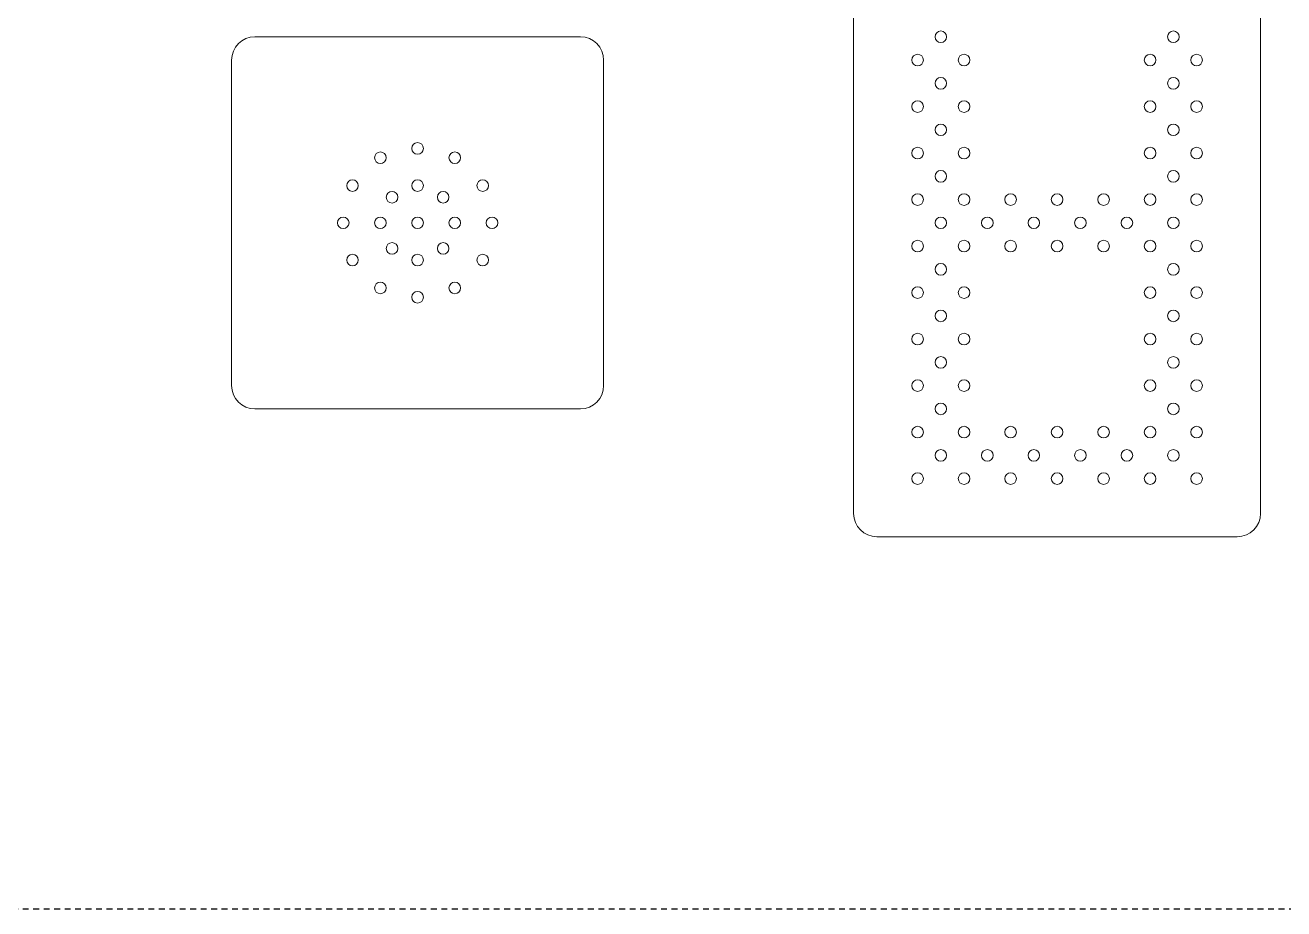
# Model space of a CAD drawing. Header units: inches. Extents: x 300 to 400, y -177 to 73.
# Drawn here: x 350.24 to 377.31, y -176.77 to -157.77 of the extents above; entities that cross this region are included whole.
import ezdxf

# ---------------------------------------------------------------- set-up
doc = ezdxf.new("R2010")
doc.units = ezdxf.units.IN
doc.header["$MEASUREMENT"] = 0
doc.linetypes.add('HIDDEN2', pattern=[0.1875, 0.125, -0.0625])
doc.layers.add('ScoreBone', color=5, linetype='Continuous')

msp = doc.modelspace()

# ---------------------------------------------------------------- linework, layer by layer
at = {"layer": 'ScoreBone', "color": 0, "linetype": 'HIDDEN2'}
msp.add_lwpolyline([(400.244, 73.232), (300.244, 73.232), (300.244, -176.768), (400.244, -176.768)], close=True, dxfattribs=at)
at = {"layer": 'ScoreBone', "lineweight": 5}
for points in [[(368.057, -168.268), (368.057, -168.268), (368.057, -155.768), (368.057, -155.768)], [(376.807, -155.768), (376.807, -155.768), (376.807, -168.268), (376.807, -168.268)], [(354.682, -158.518), (354.682, -158.242), (354.905, -158.018), (355.182, -158.018)], [(355.182, -158.018), (355.182, -158.018), (362.182, -158.018), (362.182, -158.018)], [(362.182, -158.018), (362.458, -158.018), (362.682, -158.242), (362.682, -158.518)], [(354.682, -165.518), (354.682, -165.518), (354.682, -158.518), (354.682, -158.518)], [(362.682, -158.518), (362.682, -158.518), (362.682, -165.518), (362.682, -165.518)], [(355.182, -166.018), (354.905, -166.018), (354.682, -165.795), (354.682, -165.518)], [(362.682, -165.518), (362.682, -165.795), (362.458, -166.018), (362.182, -166.018)], [(362.182, -166.018), (362.182, -166.018), (355.182, -166.018), (355.182, -166.018)], [(368.557, -168.768), (368.282, -168.768), (368.057, -168.544), (368.057, -168.268)], [(376.807, -168.268), (376.807, -168.544), (376.582, -168.768), (376.307, -168.768)], [(376.307, -168.768), (376.307, -168.768), (368.557, -168.768), (368.557, -168.768)]]:
    msp.add_open_spline(points, degree=3, dxfattribs=at)
for points in [[(370.057, -158.018), (370.057, -158.087), (370, -158.143), (369.932, -158.143), (369.864, -158.143), (369.807, -158.087), (369.807, -158.018), (369.807, -157.949), (369.864, -157.893), (369.932, -157.893), (370, -157.893), (370.057, -157.949), (370.057, -158.018)], [(375.057, -158.018), (375.057, -158.087), (375, -158.143), (374.932, -158.143), (374.864, -158.143), (374.807, -158.087), (374.807, -158.018), (374.807, -157.949), (374.864, -157.893), (374.932, -157.893), (375, -157.893), (375.057, -157.949), (375.057, -158.018)], [(369.557, -158.518), (369.557, -158.587), (369.5, -158.643), (369.432, -158.643), (369.364, -158.643), (369.307, -158.587), (369.307, -158.518), (369.307, -158.449), (369.364, -158.393), (369.432, -158.393), (369.5, -158.393), (369.557, -158.449), (369.557, -158.518)], [(370.557, -158.518), (370.557, -158.587), (370.5, -158.643), (370.432, -158.643), (370.364, -158.643), (370.307, -158.587), (370.307, -158.518), (370.307, -158.449), (370.364, -158.393), (370.432, -158.393), (370.5, -158.393), (370.557, -158.449), (370.557, -158.518)], [(374.557, -158.518), (374.557, -158.587), (374.5, -158.643), (374.432, -158.643), (374.364, -158.643), (374.307, -158.587), (374.307, -158.518), (374.307, -158.449), (374.364, -158.393), (374.432, -158.393), (374.5, -158.393), (374.557, -158.449), (374.557, -158.518)], [(375.557, -158.518), (375.557, -158.587), (375.5, -158.643), (375.432, -158.643), (375.364, -158.643), (375.307, -158.587), (375.307, -158.518), (375.307, -158.449), (375.364, -158.393), (375.432, -158.393), (375.5, -158.393), (375.557, -158.449), (375.557, -158.518)], [(370.057, -159.018), (370.057, -159.087), (370, -159.143), (369.932, -159.143), (369.864, -159.143), (369.807, -159.087), (369.807, -159.018), (369.807, -158.949), (369.864, -158.893), (369.932, -158.893), (370, -158.893), (370.057, -158.949), (370.057, -159.018)], [(375.057, -159.018), (375.057, -159.087), (375, -159.143), (374.932, -159.143), (374.864, -159.143), (374.807, -159.087), (374.807, -159.018), (374.807, -158.949), (374.864, -158.893), (374.932, -158.893), (375, -158.893), (375.057, -158.949), (375.057, -159.018)], [(369.557, -159.518), (369.557, -159.587), (369.5, -159.643), (369.432, -159.643), (369.364, -159.643), (369.307, -159.587), (369.307, -159.518), (369.307, -159.449), (369.364, -159.393), (369.432, -159.393), (369.5, -159.393), (369.557, -159.449), (369.557, -159.518)], [(370.557, -159.518), (370.557, -159.587), (370.5, -159.643), (370.432, -159.643), (370.364, -159.643), (370.307, -159.587), (370.307, -159.518), (370.307, -159.449), (370.364, -159.393), (370.432, -159.393), (370.5, -159.393), (370.557, -159.449), (370.557, -159.518)], [(374.557, -159.518), (374.557, -159.587), (374.5, -159.643), (374.432, -159.643), (374.364, -159.643), (374.307, -159.587), (374.307, -159.518), (374.307, -159.449), (374.364, -159.393), (374.432, -159.393), (374.5, -159.393), (374.557, -159.449), (374.557, -159.518)], [(375.557, -159.518), (375.557, -159.587), (375.5, -159.643), (375.432, -159.643), (375.364, -159.643), (375.307, -159.587), (375.307, -159.518), (375.307, -159.449), (375.364, -159.393), (375.432, -159.393), (375.5, -159.393), (375.557, -159.449), (375.557, -159.518)], [(370.057, -160.018), (370.057, -160.087), (370, -160.143), (369.932, -160.143), (369.864, -160.143), (369.807, -160.087), (369.807, -160.018), (369.807, -159.949), (369.864, -159.893), (369.932, -159.893), (370, -159.893), (370.057, -159.949), (370.057, -160.018)], [(375.057, -160.018), (375.057, -160.087), (375, -160.143), (374.932, -160.143), (374.864, -160.143), (374.807, -160.087), (374.807, -160.018), (374.807, -159.949), (374.864, -159.893), (374.932, -159.893), (375, -159.893), (375.057, -159.949), (375.057, -160.018)], [(358.807, -160.418), (358.807, -160.487), (358.751, -160.543), (358.682, -160.543), (358.612, -160.543), (358.557, -160.487), (358.557, -160.418), (358.557, -160.349), (358.612, -160.293), (358.682, -160.293), (358.751, -160.293), (358.807, -160.349), (358.807, -160.418)], [(369.557, -160.518), (369.557, -160.587), (369.5, -160.643), (369.432, -160.643), (369.364, -160.643), (369.307, -160.587), (369.307, -160.518), (369.307, -160.449), (369.364, -160.393), (369.432, -160.393), (369.5, -160.393), (369.557, -160.449), (369.557, -160.518)], [(370.557, -160.518), (370.557, -160.587), (370.5, -160.643), (370.432, -160.643), (370.364, -160.643), (370.307, -160.587), (370.307, -160.518), (370.307, -160.449), (370.364, -160.393), (370.432, -160.393), (370.5, -160.393), (370.557, -160.449), (370.557, -160.518)], [(374.557, -160.518), (374.557, -160.587), (374.5, -160.643), (374.432, -160.643), (374.364, -160.643), (374.307, -160.587), (374.307, -160.518), (374.307, -160.449), (374.364, -160.393), (374.432, -160.393), (374.5, -160.393), (374.557, -160.449), (374.557, -160.518)], [(375.557, -160.518), (375.557, -160.587), (375.5, -160.643), (375.432, -160.643), (375.364, -160.643), (375.307, -160.587), (375.307, -160.518), (375.307, -160.449), (375.364, -160.393), (375.432, -160.393), (375.5, -160.393), (375.557, -160.449), (375.557, -160.518)], [(358.007, -160.618), (358.007, -160.687), (357.951, -160.743), (357.882, -160.743), (357.813, -160.743), (357.757, -160.687), (357.757, -160.618), (357.757, -160.549), (357.813, -160.493), (357.882, -160.493), (357.951, -160.493), (358.007, -160.549), (358.007, -160.618)], [(359.607, -160.618), (359.607, -160.687), (359.551, -160.743), (359.482, -160.743), (359.413, -160.743), (359.357, -160.687), (359.357, -160.618), (359.357, -160.549), (359.413, -160.493), (359.482, -160.493), (359.551, -160.493), (359.607, -160.549), (359.607, -160.618)], [(370.057, -161.018), (370.057, -161.087), (370, -161.143), (369.932, -161.143), (369.864, -161.143), (369.807, -161.087), (369.807, -161.018), (369.807, -160.949), (369.864, -160.893), (369.932, -160.893), (370, -160.893), (370.057, -160.949), (370.057, -161.018)], [(375.057, -161.018), (375.057, -161.087), (375, -161.143), (374.932, -161.143), (374.864, -161.143), (374.807, -161.087), (374.807, -161.018), (374.807, -160.949), (374.864, -160.893), (374.932, -160.893), (375, -160.893), (375.057, -160.949), (375.057, -161.018)], [(357.407, -161.218), (357.407, -161.287), (357.351, -161.343), (357.282, -161.343), (357.213, -161.343), (357.157, -161.287), (357.157, -161.218), (357.157, -161.149), (357.213, -161.093), (357.282, -161.093), (357.351, -161.093), (357.407, -161.149), (357.407, -161.218)], [(358.807, -161.218), (358.807, -161.287), (358.751, -161.343), (358.682, -161.343), (358.612, -161.343), (358.557, -161.287), (358.557, -161.218), (358.557, -161.149), (358.612, -161.093), (358.682, -161.093), (358.751, -161.093), (358.807, -161.149), (358.807, -161.218)], [(360.207, -161.218), (360.207, -161.287), (360.151, -161.343), (360.082, -161.343), (360.013, -161.343), (359.957, -161.287), (359.957, -161.218), (359.957, -161.149), (360.013, -161.093), (360.082, -161.093), (360.151, -161.093), (360.207, -161.149), (360.207, -161.218)], [(358.257, -161.468), (358.257, -161.537), (358.201, -161.593), (358.132, -161.593), (358.063, -161.593), (358.007, -161.537), (358.007, -161.468), (358.007, -161.399), (358.063, -161.343), (358.132, -161.343), (358.201, -161.343), (358.257, -161.399), (358.257, -161.468)], [(359.357, -161.468), (359.357, -161.537), (359.301, -161.593), (359.232, -161.593), (359.163, -161.593), (359.107, -161.537), (359.107, -161.468), (359.107, -161.399), (359.163, -161.343), (359.232, -161.343), (359.301, -161.343), (359.357, -161.399), (359.357, -161.468)], [(369.557, -161.518), (369.557, -161.587), (369.5, -161.643), (369.432, -161.643), (369.364, -161.643), (369.307, -161.587), (369.307, -161.518), (369.307, -161.449), (369.364, -161.393), (369.432, -161.393), (369.5, -161.393), (369.557, -161.449), (369.557, -161.518)], [(370.557, -161.518), (370.557, -161.587), (370.5, -161.643), (370.432, -161.643), (370.364, -161.643), (370.307, -161.587), (370.307, -161.518), (370.307, -161.449), (370.364, -161.393), (370.432, -161.393), (370.5, -161.393), (370.557, -161.449), (370.557, -161.518)], [(371.557, -161.518), (371.557, -161.587), (371.5, -161.643), (371.432, -161.643), (371.364, -161.643), (371.307, -161.587), (371.307, -161.518), (371.307, -161.449), (371.364, -161.393), (371.432, -161.393), (371.5, -161.393), (371.557, -161.449), (371.557, -161.518)], [(372.557, -161.518), (372.557, -161.587), (372.5, -161.643), (372.432, -161.643), (372.364, -161.643), (372.307, -161.587), (372.307, -161.518), (372.307, -161.449), (372.364, -161.393), (372.432, -161.393), (372.5, -161.393), (372.557, -161.449), (372.557, -161.518)], [(373.557, -161.518), (373.557, -161.587), (373.5, -161.643), (373.432, -161.643), (373.364, -161.643), (373.307, -161.587), (373.307, -161.518), (373.307, -161.449), (373.364, -161.393), (373.432, -161.393), (373.5, -161.393), (373.557, -161.449), (373.557, -161.518)], [(374.557, -161.518), (374.557, -161.587), (374.5, -161.643), (374.432, -161.643), (374.364, -161.643), (374.307, -161.587), (374.307, -161.518), (374.307, -161.449), (374.364, -161.393), (374.432, -161.393), (374.5, -161.393), (374.557, -161.449), (374.557, -161.518)], [(375.557, -161.518), (375.557, -161.587), (375.5, -161.643), (375.432, -161.643), (375.364, -161.643), (375.307, -161.587), (375.307, -161.518), (375.307, -161.449), (375.364, -161.393), (375.432, -161.393), (375.5, -161.393), (375.557, -161.449), (375.557, -161.518)], [(357.207, -162.018), (357.207, -162.088), (357.151, -162.143), (357.082, -162.143), (357.013, -162.143), (356.957, -162.088), (356.957, -162.018), (356.957, -161.949), (357.013, -161.893), (357.082, -161.893), (357.151, -161.893), (357.207, -161.949), (357.207, -162.018)], [(358.007, -162.018), (358.007, -162.088), (357.951, -162.143), (357.882, -162.143), (357.813, -162.143), (357.757, -162.088), (357.757, -162.018), (357.757, -161.949), (357.813, -161.893), (357.882, -161.893), (357.951, -161.893), (358.007, -161.949), (358.007, -162.018)], [(358.807, -162.018), (358.807, -162.088), (358.751, -162.143), (358.682, -162.143), (358.612, -162.143), (358.557, -162.088), (358.557, -162.018), (358.557, -161.949), (358.612, -161.893), (358.682, -161.893), (358.751, -161.893), (358.807, -161.949), (358.807, -162.018)], [(359.607, -162.018), (359.607, -162.088), (359.551, -162.143), (359.482, -162.143), (359.413, -162.143), (359.357, -162.088), (359.357, -162.018), (359.357, -161.949), (359.413, -161.893), (359.482, -161.893), (359.551, -161.893), (359.607, -161.949), (359.607, -162.018)], [(360.407, -162.018), (360.407, -162.088), (360.351, -162.143), (360.282, -162.143), (360.213, -162.143), (360.157, -162.088), (360.157, -162.018), (360.157, -161.949), (360.213, -161.893), (360.282, -161.893), (360.351, -161.893), (360.407, -161.949), (360.407, -162.018)], [(370.057, -162.018), (370.057, -162.087), (370, -162.143), (369.932, -162.143), (369.864, -162.143), (369.807, -162.087), (369.807, -162.018), (369.807, -161.949), (369.864, -161.893), (369.932, -161.893), (370, -161.893), (370.057, -161.949), (370.057, -162.018)], [(371.057, -162.018), (371.057, -162.087), (371, -162.143), (370.932, -162.143), (370.864, -162.143), (370.807, -162.087), (370.807, -162.018), (370.807, -161.949), (370.864, -161.893), (370.932, -161.893), (371, -161.893), (371.057, -161.949), (371.057, -162.018)], [(372.057, -162.018), (372.057, -162.087), (372, -162.143), (371.932, -162.143), (371.864, -162.143), (371.807, -162.087), (371.807, -162.018), (371.807, -161.949), (371.864, -161.893), (371.932, -161.893), (372, -161.893), (372.057, -161.949), (372.057, -162.018)], [(373.057, -162.018), (373.057, -162.087), (373, -162.143), (372.932, -162.143), (372.864, -162.143), (372.807, -162.087), (372.807, -162.018), (372.807, -161.949), (372.864, -161.893), (372.932, -161.893), (373, -161.893), (373.057, -161.949), (373.057, -162.018)], [(374.057, -162.018), (374.057, -162.087), (374, -162.143), (373.932, -162.143), (373.864, -162.143), (373.807, -162.087), (373.807, -162.018), (373.807, -161.949), (373.864, -161.893), (373.932, -161.893), (374, -161.893), (374.057, -161.949), (374.057, -162.018)], [(375.057, -162.018), (375.057, -162.087), (375, -162.143), (374.932, -162.143), (374.864, -162.143), (374.807, -162.087), (374.807, -162.018), (374.807, -161.949), (374.864, -161.893), (374.932, -161.893), (375, -161.893), (375.057, -161.949), (375.057, -162.018)], [(358.257, -162.568), (358.257, -162.637), (358.201, -162.693), (358.132, -162.693), (358.063, -162.693), (358.007, -162.637), (358.007, -162.568), (358.007, -162.499), (358.063, -162.443), (358.132, -162.443), (358.201, -162.443), (358.257, -162.499), (358.257, -162.568)], [(359.357, -162.568), (359.357, -162.637), (359.301, -162.693), (359.232, -162.693), (359.163, -162.693), (359.107, -162.637), (359.107, -162.568), (359.107, -162.499), (359.163, -162.443), (359.232, -162.443), (359.301, -162.443), (359.357, -162.499), (359.357, -162.568)], [(369.557, -162.518), (369.557, -162.587), (369.5, -162.643), (369.432, -162.643), (369.364, -162.643), (369.307, -162.587), (369.307, -162.518), (369.307, -162.449), (369.364, -162.393), (369.432, -162.393), (369.5, -162.393), (369.557, -162.449), (369.557, -162.518)], [(370.557, -162.518), (370.557, -162.587), (370.5, -162.643), (370.432, -162.643), (370.364, -162.643), (370.307, -162.587), (370.307, -162.518), (370.307, -162.449), (370.364, -162.393), (370.432, -162.393), (370.5, -162.393), (370.557, -162.449), (370.557, -162.518)], [(371.557, -162.518), (371.557, -162.587), (371.5, -162.643), (371.432, -162.643), (371.364, -162.643), (371.307, -162.587), (371.307, -162.518), (371.307, -162.449), (371.364, -162.393), (371.432, -162.393), (371.5, -162.393), (371.557, -162.449), (371.557, -162.518)], [(372.557, -162.518), (372.557, -162.587), (372.5, -162.643), (372.432, -162.643), (372.364, -162.643), (372.307, -162.587), (372.307, -162.518), (372.307, -162.449), (372.364, -162.393), (372.432, -162.393), (372.5, -162.393), (372.557, -162.449), (372.557, -162.518)], [(373.557, -162.518), (373.557, -162.587), (373.5, -162.643), (373.432, -162.643), (373.364, -162.643), (373.307, -162.587), (373.307, -162.518), (373.307, -162.449), (373.364, -162.393), (373.432, -162.393), (373.5, -162.393), (373.557, -162.449), (373.557, -162.518)], [(374.557, -162.518), (374.557, -162.587), (374.5, -162.643), (374.432, -162.643), (374.364, -162.643), (374.307, -162.587), (374.307, -162.518), (374.307, -162.449), (374.364, -162.393), (374.432, -162.393), (374.5, -162.393), (374.557, -162.449), (374.557, -162.518)], [(375.557, -162.518), (375.557, -162.587), (375.5, -162.643), (375.432, -162.643), (375.364, -162.643), (375.307, -162.587), (375.307, -162.518), (375.307, -162.449), (375.364, -162.393), (375.432, -162.393), (375.5, -162.393), (375.557, -162.449), (375.557, -162.518)], [(357.407, -162.818), (357.407, -162.887), (357.351, -162.943), (357.282, -162.943), (357.213, -162.943), (357.157, -162.887), (357.157, -162.818), (357.157, -162.749), (357.213, -162.693), (357.282, -162.693), (357.351, -162.693), (357.407, -162.749), (357.407, -162.818)], [(358.807, -162.818), (358.807, -162.887), (358.751, -162.943), (358.682, -162.943), (358.612, -162.943), (358.557, -162.887), (358.557, -162.818), (358.557, -162.749), (358.612, -162.693), (358.682, -162.693), (358.751, -162.693), (358.807, -162.749), (358.807, -162.818)], [(360.207, -162.818), (360.207, -162.887), (360.151, -162.943), (360.082, -162.943), (360.013, -162.943), (359.957, -162.887), (359.957, -162.818), (359.957, -162.749), (360.013, -162.693), (360.082, -162.693), (360.151, -162.693), (360.207, -162.749), (360.207, -162.818)], [(370.057, -163.018), (370.057, -163.087), (370, -163.143), (369.932, -163.143), (369.864, -163.143), (369.807, -163.087), (369.807, -163.018), (369.807, -162.949), (369.864, -162.893), (369.932, -162.893), (370, -162.893), (370.057, -162.949), (370.057, -163.018)], [(375.057, -163.018), (375.057, -163.087), (375, -163.143), (374.932, -163.143), (374.864, -163.143), (374.807, -163.087), (374.807, -163.018), (374.807, -162.949), (374.864, -162.893), (374.932, -162.893), (375, -162.893), (375.057, -162.949), (375.057, -163.018)], [(358.007, -163.418), (358.007, -163.487), (357.951, -163.543), (357.882, -163.543), (357.813, -163.543), (357.757, -163.487), (357.757, -163.418), (357.757, -163.349), (357.813, -163.293), (357.882, -163.293), (357.951, -163.293), (358.007, -163.349), (358.007, -163.418)], [(359.607, -163.418), (359.607, -163.487), (359.551, -163.543), (359.482, -163.543), (359.413, -163.543), (359.357, -163.487), (359.357, -163.418), (359.357, -163.349), (359.413, -163.293), (359.482, -163.293), (359.551, -163.293), (359.607, -163.349), (359.607, -163.418)], [(369.557, -163.518), (369.557, -163.587), (369.5, -163.643), (369.432, -163.643), (369.364, -163.643), (369.307, -163.587), (369.307, -163.518), (369.307, -163.449), (369.364, -163.393), (369.432, -163.393), (369.5, -163.393), (369.557, -163.449), (369.557, -163.518)], [(369.557, -163.518), (369.557, -163.587), (369.5, -163.643), (369.432, -163.643), (369.364, -163.643), (369.307, -163.587), (369.307, -163.518), (369.307, -163.449), (369.364, -163.393), (369.432, -163.393), (369.5, -163.393), (369.557, -163.449), (369.557, -163.518)], [(370.557, -163.518), (370.557, -163.587), (370.5, -163.643), (370.432, -163.643), (370.364, -163.643), (370.307, -163.587), (370.307, -163.518), (370.307, -163.449), (370.364, -163.393), (370.432, -163.393), (370.5, -163.393), (370.557, -163.449), (370.557, -163.518)], [(370.557, -163.518), (370.557, -163.587), (370.5, -163.643), (370.432, -163.643), (370.364, -163.643), (370.307, -163.587), (370.307, -163.518), (370.307, -163.449), (370.364, -163.393), (370.432, -163.393), (370.5, -163.393), (370.557, -163.449), (370.557, -163.518)], [(374.557, -163.518), (374.557, -163.587), (374.5, -163.643), (374.432, -163.643), (374.364, -163.643), (374.307, -163.587), (374.307, -163.518), (374.307, -163.449), (374.364, -163.393), (374.432, -163.393), (374.5, -163.393), (374.557, -163.449), (374.557, -163.518)], [(374.557, -163.518), (374.557, -163.587), (374.5, -163.643), (374.432, -163.643), (374.364, -163.643), (374.307, -163.587), (374.307, -163.518), (374.307, -163.449), (374.364, -163.393), (374.432, -163.393), (374.5, -163.393), (374.557, -163.449), (374.557, -163.518)], [(375.557, -163.518), (375.557, -163.587), (375.5, -163.643), (375.432, -163.643), (375.364, -163.643), (375.307, -163.587), (375.307, -163.518), (375.307, -163.449), (375.364, -163.393), (375.432, -163.393), (375.5, -163.393), (375.557, -163.449), (375.557, -163.518)], [(375.557, -163.518), (375.557, -163.587), (375.5, -163.643), (375.432, -163.643), (375.364, -163.643), (375.307, -163.587), (375.307, -163.518), (375.307, -163.449), (375.364, -163.393), (375.432, -163.393), (375.5, -163.393), (375.557, -163.449), (375.557, -163.518)], [(358.807, -163.618), (358.807, -163.687), (358.751, -163.743), (358.682, -163.743), (358.612, -163.743), (358.557, -163.687), (358.557, -163.618), (358.557, -163.549), (358.612, -163.493), (358.682, -163.493), (358.751, -163.493), (358.807, -163.549), (358.807, -163.618)], [(370.057, -164.018), (370.057, -164.087), (370, -164.143), (369.932, -164.143), (369.864, -164.143), (369.807, -164.087), (369.807, -164.018), (369.807, -163.949), (369.864, -163.893), (369.932, -163.893), (370, -163.893), (370.057, -163.949), (370.057, -164.018)], [(370.057, -164.018), (370.057, -164.087), (370, -164.143), (369.932, -164.143), (369.864, -164.143), (369.807, -164.087), (369.807, -164.018), (369.807, -163.949), (369.864, -163.893), (369.932, -163.893), (370, -163.893), (370.057, -163.949), (370.057, -164.018)], [(375.057, -164.018), (375.057, -164.087), (375, -164.143), (374.932, -164.143), (374.864, -164.143), (374.807, -164.087), (374.807, -164.018), (374.807, -163.949), (374.864, -163.893), (374.932, -163.893), (375, -163.893), (375.057, -163.949), (375.057, -164.018)], [(375.057, -164.018), (375.057, -164.087), (375, -164.143), (374.932, -164.143), (374.864, -164.143), (374.807, -164.087), (374.807, -164.018), (374.807, -163.949), (374.864, -163.893), (374.932, -163.893), (375, -163.893), (375.057, -163.949), (375.057, -164.018)], [(369.557, -164.518), (369.557, -164.587), (369.5, -164.643), (369.432, -164.643), (369.364, -164.643), (369.307, -164.587), (369.307, -164.518), (369.307, -164.449), (369.364, -164.393), (369.432, -164.393), (369.5, -164.393), (369.557, -164.449), (369.557, -164.518)], [(370.557, -164.518), (370.557, -164.587), (370.5, -164.643), (370.432, -164.643), (370.364, -164.643), (370.307, -164.587), (370.307, -164.518), (370.307, -164.449), (370.364, -164.393), (370.432, -164.393), (370.5, -164.393), (370.557, -164.449), (370.557, -164.518)], [(374.557, -164.518), (374.557, -164.587), (374.5, -164.643), (374.432, -164.643), (374.364, -164.643), (374.307, -164.587), (374.307, -164.518), (374.307, -164.449), (374.364, -164.393), (374.432, -164.393), (374.5, -164.393), (374.557, -164.449), (374.557, -164.518)], [(375.557, -164.518), (375.557, -164.587), (375.5, -164.643), (375.432, -164.643), (375.364, -164.643), (375.307, -164.587), (375.307, -164.518), (375.307, -164.449), (375.364, -164.393), (375.432, -164.393), (375.5, -164.393), (375.557, -164.449), (375.557, -164.518)], [(370.057, -165.018), (370.057, -165.087), (370, -165.143), (369.932, -165.143), (369.864, -165.143), (369.807, -165.087), (369.807, -165.018), (369.807, -164.949), (369.864, -164.893), (369.932, -164.893), (370, -164.893), (370.057, -164.949), (370.057, -165.018)], [(375.057, -165.018), (375.057, -165.087), (375, -165.143), (374.932, -165.143), (374.864, -165.143), (374.807, -165.087), (374.807, -165.018), (374.807, -164.949), (374.864, -164.893), (374.932, -164.893), (375, -164.893), (375.057, -164.949), (375.057, -165.018)], [(369.557, -165.518), (369.557, -165.587), (369.5, -165.643), (369.432, -165.643), (369.364, -165.643), (369.307, -165.587), (369.307, -165.518), (369.307, -165.449), (369.364, -165.393), (369.432, -165.393), (369.5, -165.393), (369.557, -165.449), (369.557, -165.518)], [(370.557, -165.518), (370.557, -165.587), (370.5, -165.643), (370.432, -165.643), (370.364, -165.643), (370.307, -165.587), (370.307, -165.518), (370.307, -165.449), (370.364, -165.393), (370.432, -165.393), (370.5, -165.393), (370.557, -165.449), (370.557, -165.518)], [(374.557, -165.518), (374.557, -165.587), (374.5, -165.643), (374.432, -165.643), (374.364, -165.643), (374.307, -165.587), (374.307, -165.518), (374.307, -165.449), (374.364, -165.393), (374.432, -165.393), (374.5, -165.393), (374.557, -165.449), (374.557, -165.518)], [(375.557, -165.518), (375.557, -165.587), (375.5, -165.643), (375.432, -165.643), (375.364, -165.643), (375.307, -165.587), (375.307, -165.518), (375.307, -165.449), (375.364, -165.393), (375.432, -165.393), (375.5, -165.393), (375.557, -165.449), (375.557, -165.518)], [(370.057, -166.018), (370.057, -166.087), (370, -166.143), (369.932, -166.143), (369.864, -166.143), (369.807, -166.087), (369.807, -166.018), (369.807, -165.949), (369.864, -165.893), (369.932, -165.893), (370, -165.893), (370.057, -165.949), (370.057, -166.018)], [(375.057, -166.018), (375.057, -166.087), (375, -166.143), (374.932, -166.143), (374.864, -166.143), (374.807, -166.087), (374.807, -166.018), (374.807, -165.949), (374.864, -165.893), (374.932, -165.893), (375, -165.893), (375.057, -165.949), (375.057, -166.018)], [(369.557, -166.518), (369.557, -166.587), (369.5, -166.643), (369.432, -166.643), (369.364, -166.643), (369.307, -166.587), (369.307, -166.518), (369.307, -166.449), (369.364, -166.393), (369.432, -166.393), (369.5, -166.393), (369.557, -166.449), (369.557, -166.518)], [(370.557, -166.518), (370.557, -166.587), (370.5, -166.643), (370.432, -166.643), (370.364, -166.643), (370.307, -166.587), (370.307, -166.518), (370.307, -166.449), (370.364, -166.393), (370.432, -166.393), (370.5, -166.393), (370.557, -166.449), (370.557, -166.518)], [(371.557, -166.518), (371.557, -166.587), (371.5, -166.643), (371.432, -166.643), (371.364, -166.643), (371.307, -166.587), (371.307, -166.518), (371.307, -166.449), (371.364, -166.393), (371.432, -166.393), (371.5, -166.393), (371.557, -166.449), (371.557, -166.518)], [(372.557, -166.518), (372.557, -166.587), (372.5, -166.643), (372.432, -166.643), (372.364, -166.643), (372.307, -166.587), (372.307, -166.518), (372.307, -166.449), (372.364, -166.393), (372.432, -166.393), (372.5, -166.393), (372.557, -166.449), (372.557, -166.518)], [(373.557, -166.518), (373.557, -166.587), (373.5, -166.643), (373.432, -166.643), (373.364, -166.643), (373.307, -166.587), (373.307, -166.518), (373.307, -166.449), (373.364, -166.393), (373.432, -166.393), (373.5, -166.393), (373.557, -166.449), (373.557, -166.518)], [(374.557, -166.518), (374.557, -166.587), (374.5, -166.643), (374.432, -166.643), (374.364, -166.643), (374.307, -166.587), (374.307, -166.518), (374.307, -166.449), (374.364, -166.393), (374.432, -166.393), (374.5, -166.393), (374.557, -166.449), (374.557, -166.518)], [(375.557, -166.518), (375.557, -166.587), (375.5, -166.643), (375.432, -166.643), (375.364, -166.643), (375.307, -166.587), (375.307, -166.518), (375.307, -166.449), (375.364, -166.393), (375.432, -166.393), (375.5, -166.393), (375.557, -166.449), (375.557, -166.518)], [(370.057, -167.018), (370.057, -167.087), (370, -167.143), (369.932, -167.143), (369.864, -167.143), (369.807, -167.087), (369.807, -167.018), (369.807, -166.949), (369.864, -166.893), (369.932, -166.893), (370, -166.893), (370.057, -166.949), (370.057, -167.018)], [(371.057, -167.018), (371.057, -167.087), (371, -167.143), (370.932, -167.143), (370.864, -167.143), (370.807, -167.087), (370.807, -167.018), (370.807, -166.949), (370.864, -166.893), (370.932, -166.893), (371, -166.893), (371.057, -166.949), (371.057, -167.018)], [(372.057, -167.018), (372.057, -167.087), (372, -167.143), (371.932, -167.143), (371.864, -167.143), (371.807, -167.087), (371.807, -167.018), (371.807, -166.949), (371.864, -166.893), (371.932, -166.893), (372, -166.893), (372.057, -166.949), (372.057, -167.018)], [(373.057, -167.018), (373.057, -167.087), (373, -167.143), (372.932, -167.143), (372.864, -167.143), (372.807, -167.087), (372.807, -167.018), (372.807, -166.949), (372.864, -166.893), (372.932, -166.893), (373, -166.893), (373.057, -166.949), (373.057, -167.018)], [(374.057, -167.018), (374.057, -167.087), (374, -167.143), (373.932, -167.143), (373.864, -167.143), (373.807, -167.087), (373.807, -167.018), (373.807, -166.949), (373.864, -166.893), (373.932, -166.893), (374, -166.893), (374.057, -166.949), (374.057, -167.018)], [(375.057, -167.018), (375.057, -167.087), (375, -167.143), (374.932, -167.143), (374.864, -167.143), (374.807, -167.087), (374.807, -167.018), (374.807, -166.949), (374.864, -166.893), (374.932, -166.893), (375, -166.893), (375.057, -166.949), (375.057, -167.018)], [(369.557, -167.518), (369.557, -167.587), (369.5, -167.643), (369.432, -167.643), (369.364, -167.643), (369.307, -167.587), (369.307, -167.518), (369.307, -167.449), (369.364, -167.393), (369.432, -167.393), (369.5, -167.393), (369.557, -167.449), (369.557, -167.518)], [(370.557, -167.518), (370.557, -167.587), (370.5, -167.643), (370.432, -167.643), (370.364, -167.643), (370.307, -167.587), (370.307, -167.518), (370.307, -167.449), (370.364, -167.393), (370.432, -167.393), (370.5, -167.393), (370.557, -167.449), (370.557, -167.518)], [(371.557, -167.518), (371.557, -167.587), (371.5, -167.643), (371.432, -167.643), (371.364, -167.643), (371.307, -167.587), (371.307, -167.518), (371.307, -167.449), (371.364, -167.393), (371.432, -167.393), (371.5, -167.393), (371.557, -167.449), (371.557, -167.518)], [(372.557, -167.518), (372.557, -167.587), (372.5, -167.643), (372.432, -167.643), (372.364, -167.643), (372.307, -167.587), (372.307, -167.518), (372.307, -167.449), (372.364, -167.393), (372.432, -167.393), (372.5, -167.393), (372.557, -167.449), (372.557, -167.518)], [(373.557, -167.518), (373.557, -167.587), (373.5, -167.643), (373.432, -167.643), (373.364, -167.643), (373.307, -167.587), (373.307, -167.518), (373.307, -167.449), (373.364, -167.393), (373.432, -167.393), (373.5, -167.393), (373.557, -167.449), (373.557, -167.518)], [(374.557, -167.518), (374.557, -167.587), (374.5, -167.643), (374.432, -167.643), (374.364, -167.643), (374.307, -167.587), (374.307, -167.518), (374.307, -167.449), (374.364, -167.393), (374.432, -167.393), (374.5, -167.393), (374.557, -167.449), (374.557, -167.518)], [(375.557, -167.518), (375.557, -167.587), (375.5, -167.643), (375.432, -167.643), (375.364, -167.643), (375.307, -167.587), (375.307, -167.518), (375.307, -167.449), (375.364, -167.393), (375.432, -167.393), (375.5, -167.393), (375.557, -167.449), (375.557, -167.518)]]:
    msp.add_open_spline(points, degree=3, knots=[0, 0, 0, 0, 1, 1, 1, 2, 2, 2, 3, 3, 3, 4, 4, 4, 4], dxfattribs=at)

doc.saveas('drawing.dxf')
